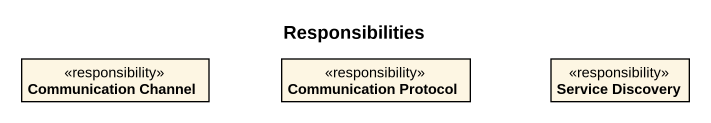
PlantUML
@startuml
title Responsibilities
hide circle
hide empty members
class "Communication Channel" as Communication_Channel <<responsibility>>
class "Communication Protocol" as Communication_Protocol <<responsibility>>
class "Service Discovery" as Service_Discovery <<responsibility>>
@enduml
